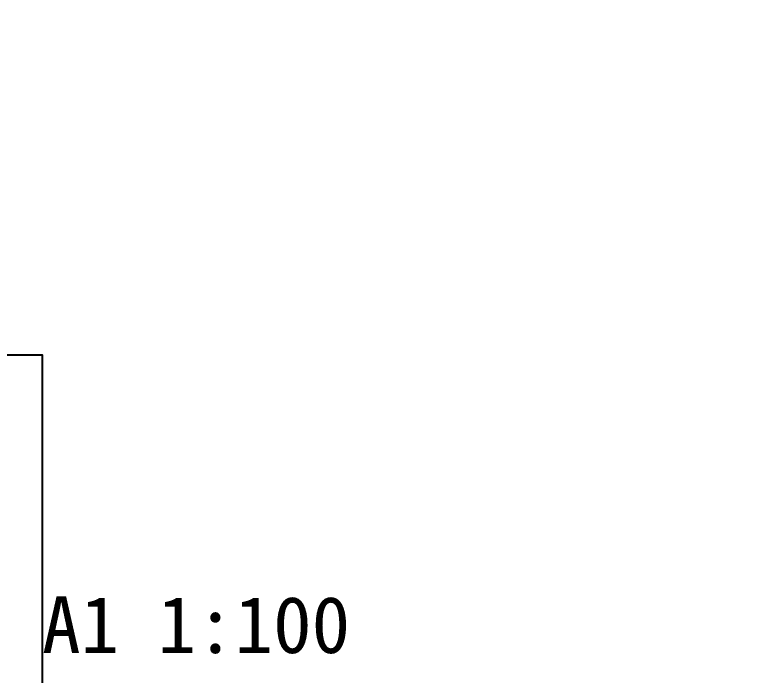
# Model space of a CAD drawing. Extents: x 27938 to 1507990, y 110129 to 923079.
# Drawn here: x 645043 to 684230, y 611790 to 646783 of the extents above; entities that cross this region are included whole.
import ezdxf
from ezdxf.xclip import XClip

# ---------------------------------------------------------------- set-up
doc = ezdxf.new("R2010")
doc.units = 0
doc.header["$LTSCALE"] = 1000
doc.header["$MEASUREMENT"] = 0
doc.header["$XCLIPFRAME"] = 0
for name, color, linetype in [('----建筑底图', 8, 'Continuous'), ('DOTE', 1, 'Continuous'), ('text', 7, 'Continuous')]:
    doc.layers.add(name, color=color, linetype=linetype)
doc.layers.add('yichutu', color=7, linetype='Continuous', true_color=0xffffff, plot=False)
doc.styles.add('_TCH_LABEL', font='simhei.ttf')

# ---------------------------------------------------------------- blocks, each defined once
blk = doc.blocks.new('A$C74D73064')
at = {"layer": 'DOTE', "color": 0}
for p, q in [((-13745, 128076.6), (-13745, 3986.3)), ((-5795, 128076.6), (-5795, 3986.3)), ((-345, 128076.6), (-345, 3986.3)), ((5105, 128076.6), (5105, 3986.3)), ((10555, 128076.6), (10555, 3986.3))]:
    blk.add_line(p, q, dxfattribs=at)
blk = doc.blocks.new('yct-841-594-84100-59399.9999999999-100-1000.0')
at = {"layer": 'yichutu', "color": 7, "true_color": 0xffffff, "style": '_TCH_LABEL'}
blk.add_text('A1 1:100', height=3000, dxfattribs=at).set_placement((0, 61400))

msp = doc.modelspace()

# ---------------------------------------------------------------- linework, layer by layer
at = {"layer": 'text', "color": 2}
msp.add_lwpolyline([(646489.3, 610964.4), (615489.3, 610964.4), (615489.3, 628772.7), (646489.3, 628772.7)], close=True, dxfattribs=at)

# ---------------------------------------------------------------- block references
at = {"layer": '----建筑底图', "color": 169}
ref = msp.add_blockref('A$C74D73064', (673675, 518706.7), dxfattribs=at)
XClip(ref).set_block_clipping_path([(-14883.2465648082, 50822.2568892687), (39116.7403027331, 70322.2568880918)])
at = {"layer": 'yichutu'}
msp.add_blockref('yct-841-594-84100-59399.9999999999-100-1000.0', (646489.3, 551564.4), dxfattribs=at)

doc.saveas('drawing.dxf')
